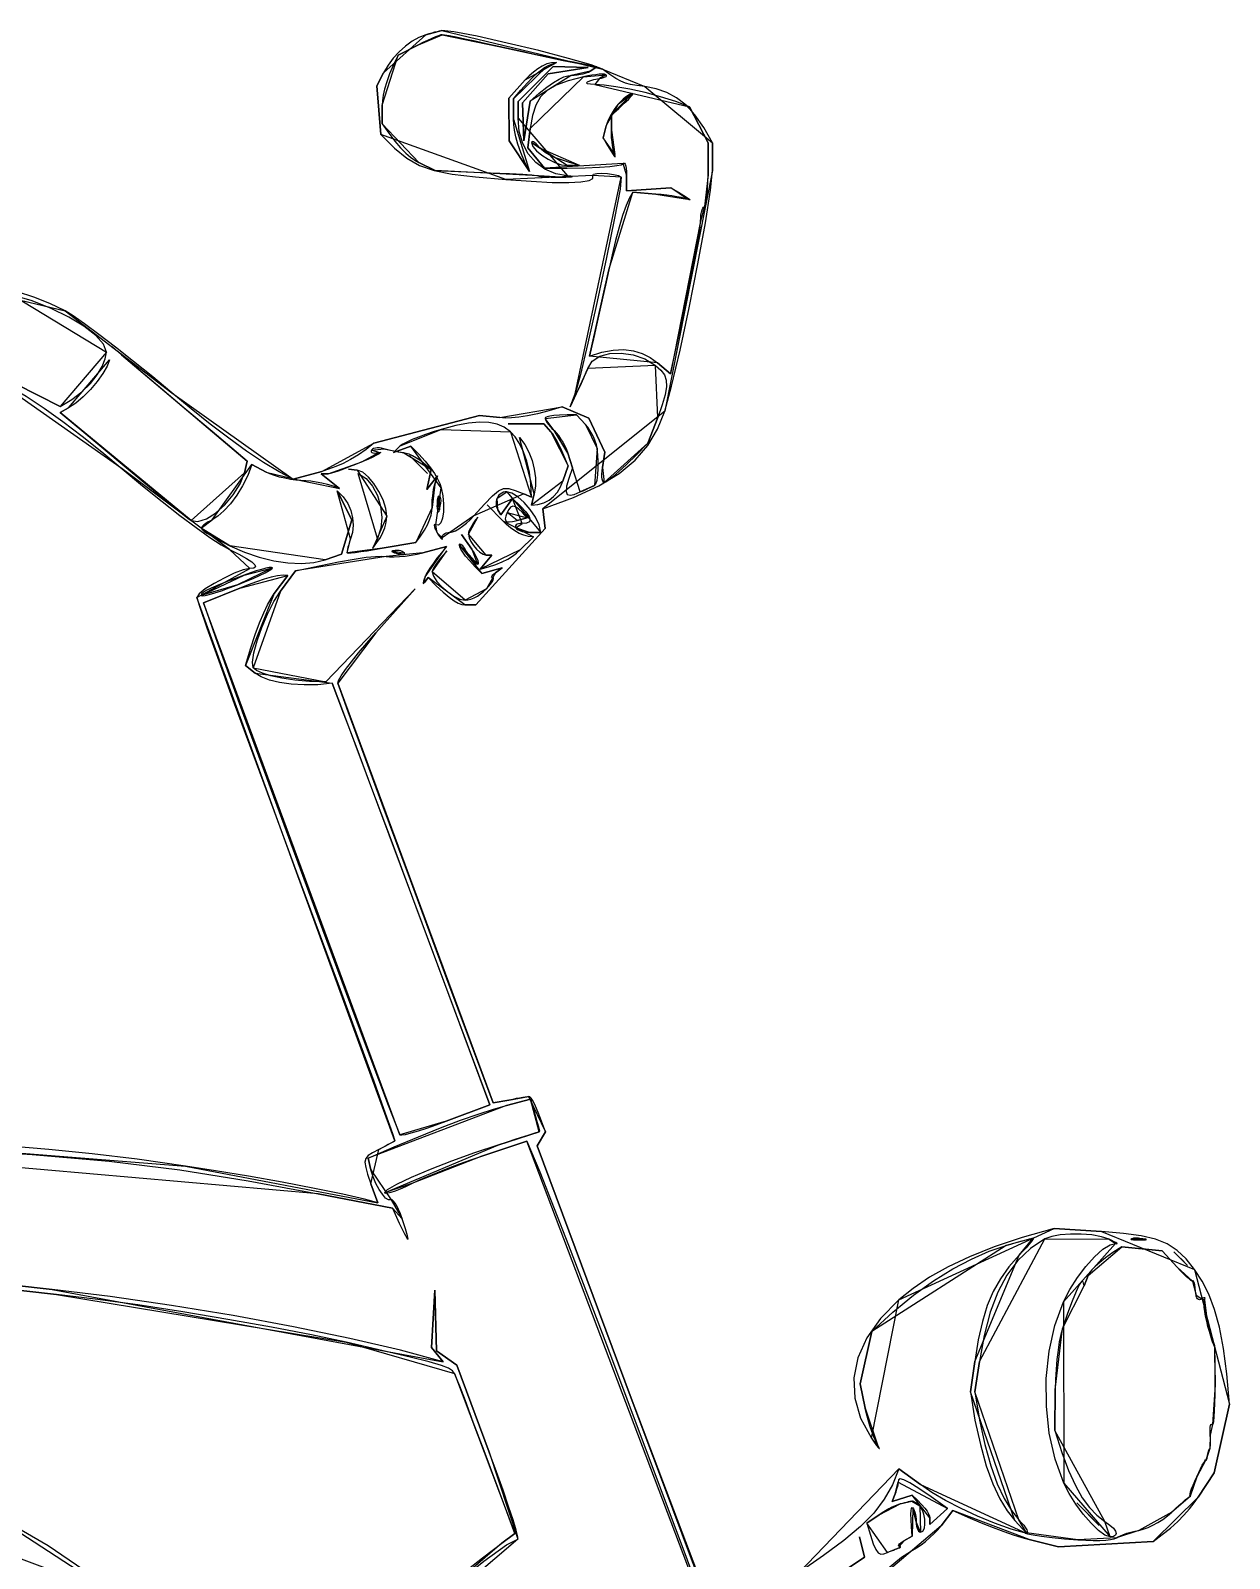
# Model space of a CAD drawing. Extents: x 0.3 to 49.4, y 16 to 54.1.
# Drawn here: x 28.77 to 39.15, y 40.92 to 54.15 of the extents above; entities that cross this region are included whole.
import ezdxf

# ---------------------------------------------------------------- set-up
doc = ezdxf.new("R2010")
doc.units = 0
doc.layers.get('0').update_dxf_attribs({"linetype": 'CONTINUOUS'})

msp = doc.modelspace()

# ---------------------------------------------------------------- linework, layer by layer
at = {"color": 178}
for points in [[(32.191, 54.112), (32.131, 54.089), (32.072, 54.056), (32.015, 54.014), (31.96, 53.965), (31.909, 53.909), (31.864, 53.848), (31.825, 53.784), (32.191, 54.112)], [(32.332, 54.113), (32.32, 54.111), (32.3, 54.104), (32.274, 54.094), (32.242, 54.08), (32.205, 54.064), (32.166, 54.045), (32.126, 54.025), (32.332, 54.113)], [(32.329, 54.149), (32.32, 54.147), (32.306, 54.144), (32.288, 54.139), (32.267, 54.134), (32.243, 54.127), (32.217, 54.12), (32.191, 54.112), (32.329, 54.149)], [(33.719, 53.814), (33.622, 53.851), (33.426, 53.908), (33.17, 53.975), (32.894, 54.041), (32.636, 54.099), (32.434, 54.138), (32.329, 54.149), (33.719, 53.814)], [(32.823, 54.011), (32.717, 54.034), (32.618, 54.056), (32.529, 54.075), (32.453, 54.091), (32.393, 54.103), (32.351, 54.11), (32.332, 54.113), (32.823, 54.011)], [(32.126, 54.025), (31.951, 53.937), (32.126, 54.025)], [(33.38, 53.891), (33.346, 53.898), (33.291, 53.909), (33.218, 53.924), (33.131, 53.943), (33.035, 53.964), (32.931, 53.987), (32.823, 54.011), (33.38, 53.891)], [(31.951, 53.937), (31.91, 53.851), (31.877, 53.773), (31.852, 53.704), (31.834, 53.643), (31.822, 53.59), (31.816, 53.543), (31.814, 53.502), (31.951, 53.937)], [(32.95, 53.559), (33.014, 53.634), (33.07, 53.696), (33.118, 53.745), (33.158, 53.782), (33.191, 53.81), (33.218, 53.829), (33.24, 53.84), (32.95, 53.559)], [(32.989, 53.535), (33.293, 53.839), (32.989, 53.535)], [(33.322, 53.873), (33.28, 53.87), (33.238, 53.86), (33.198, 53.842), (33.16, 53.819), (33.122, 53.79), (33.086, 53.757), (33.052, 53.721), (33.322, 53.873)], [(33.24, 53.84), (33.322, 53.873), (33.24, 53.84)], [(33.293, 53.839), (33.596, 53.829), (33.293, 53.839)], [(33.67, 53.834), (33.61, 53.846), (33.557, 53.857), (33.511, 53.866), (33.47, 53.874), (33.435, 53.881), (33.406, 53.886), (33.38, 53.891), (33.67, 53.834)], [(33.613, 53.798), (33.67, 53.834), (33.613, 53.798)], [(31.825, 53.784), (31.766, 53.669), (31.825, 53.784)], [(33.052, 53.721), (32.91, 53.565), (33.052, 53.721)], [(33.25, 53.773), (33.028, 53.524), (33.25, 53.773)], [(33.094, 53.538), (33.172, 53.606), (33.239, 53.659), (33.297, 53.699), (33.345, 53.729), (33.386, 53.748), (33.421, 53.758), (33.45, 53.761), (33.094, 53.538)], [(33.557, 53.749), (33.424, 53.715), (33.32, 53.677), (33.241, 53.631), (33.183, 53.574), (33.142, 53.503), (33.114, 53.413), (33.095, 53.3), (33.557, 53.749)], [(33.596, 53.829), (33.25, 53.773), (33.596, 53.829)], [(33.45, 53.761), (33.476, 53.762), (33.502, 53.765), (33.529, 53.77), (33.554, 53.775), (33.578, 53.782), (33.598, 53.789), (33.613, 53.798), (33.45, 53.761)], [(33.749, 53.766), (33.737, 53.77), (33.717, 53.771), (33.692, 53.77), (33.662, 53.767), (33.629, 53.763), (33.593, 53.757), (33.557, 53.749), (33.749, 53.766)], [(33.655, 53.682), (33.615, 53.684), (33.591, 53.689), (33.583, 53.696), (33.59, 53.705), (33.61, 53.715), (33.645, 53.725), (33.693, 53.734), (33.655, 53.682)], [(33.693, 53.734), (33.713, 53.738), (33.73, 53.742), (33.743, 53.747), (33.751, 53.752), (33.756, 53.757), (33.755, 53.762), (33.749, 53.766), (33.693, 53.734)], [(34.087, 53.664), (34.018, 53.673), (33.964, 53.682), (33.92, 53.694), (33.879, 53.711), (33.836, 53.735), (33.784, 53.768), (33.719, 53.814), (34.087, 53.664)], [(31.766, 53.669), (31.801, 53.249), (31.766, 53.669)], [(34.474, 53.489), (34.354, 53.535), (34.223, 53.576), (34.089, 53.612), (33.958, 53.641), (33.837, 53.663), (33.734, 53.677), (33.655, 53.682), (34.474, 53.489)], [(33.798, 53.42), (33.861, 53.475), (33.909, 53.519), (33.944, 53.552), (33.967, 53.577), (33.979, 53.592), (33.982, 53.601), (33.977, 53.604), (33.798, 53.42)], [(33.977, 53.604), (33.967, 53.602), (33.953, 53.595), (33.937, 53.585), (33.919, 53.571), (33.9, 53.555), (33.88, 53.536), (33.86, 53.516), (33.977, 53.604)], [(34.673, 53.176), (34.597, 53.31), (34.521, 53.419), (34.444, 53.503), (34.362, 53.568), (34.277, 53.614), (34.185, 53.645), (34.087, 53.664), (34.673, 53.176)], [(31.814, 53.502), (31.814, 53.341), (31.814, 53.502)], [(32.91, 53.565), (32.911, 53.193), (32.91, 53.565)], [(32.95, 53.381), (32.95, 53.559), (32.95, 53.381)], [(32.989, 53.391), (32.989, 53.535), (32.989, 53.391)], [(33.028, 53.524), (33.038, 53.193), (33.028, 53.524)], [(33.038, 53.193), (33.094, 53.538), (33.038, 53.193)], [(33.86, 53.516), (33.841, 53.493), (33.821, 53.467), (33.803, 53.438), (33.786, 53.408), (33.772, 53.378), (33.76, 53.35), (33.752, 53.324), (33.86, 53.516)], [(34.634, 53.176), (34.474, 53.489), (34.634, 53.176)], [(31.814, 53.341), (31.871, 53.26), (31.923, 53.191), (31.972, 53.135), (32.017, 53.089), (32.059, 53.053), (32.097, 53.026), (32.131, 53.006), (31.814, 53.341)], [(33.087, 52.928), (33.046, 53.015), (33.013, 53.094), (32.988, 53.166), (32.97, 53.229), (32.958, 53.286), (32.952, 53.337), (32.95, 53.381), (33.087, 52.928)], [(33.418, 52.89), (33.315, 52.908), (33.222, 52.948), (33.143, 53.006), (33.078, 53.082), (33.03, 53.172), (32.999, 53.276), (32.989, 53.391), (33.418, 52.89)], [(33.752, 53.324), (33.726, 53.22), (33.752, 53.324)], [(33.797, 53.287), (33.798, 53.42), (33.797, 53.287)], [(31.801, 53.249), (31.919, 53.132), (32.026, 53.045), (32.136, 52.982), (32.262, 52.938), (32.419, 52.906), (32.621, 52.882), (32.883, 52.859), (31.801, 53.249)], [(32.911, 53.193), (33.087, 52.928), (32.911, 53.193)], [(33.095, 53.3), (33.074, 53.134), (33.095, 53.3)], [(33.176, 53.135), (33.16, 53.154), (33.145, 53.169), (33.132, 53.18), (33.122, 53.187), (33.113, 53.189), (33.108, 53.187), (33.106, 53.18), (33.176, 53.135)], [(33.106, 53.18), (33.118, 53.146), (33.149, 53.109), (33.195, 53.07), (33.249, 53.035), (33.308, 53.006), (33.365, 52.987), (33.415, 52.981), (33.106, 53.18)], [(33.726, 53.22), (33.764, 53.155), (33.793, 53.108), (33.813, 53.077), (33.825, 53.06), (33.831, 53.055), (33.831, 53.061), (33.826, 53.075), (33.726, 53.22)], [(33.826, 53.075), (33.819, 53.097), (33.813, 53.123), (33.807, 53.154), (33.803, 53.186), (33.799, 53.22), (33.797, 53.254), (33.797, 53.287), (33.826, 53.075)], [(34.634, 52.901), (34.634, 53.176), (34.634, 52.901)], [(34.673, 52.938), (34.673, 53.176), (34.673, 52.938)], [(33.074, 53.134), (33.217, 52.958), (33.074, 53.134)], [(33.517, 52.985), (33.434, 53.007), (33.364, 53.029), (33.306, 53.05), (33.26, 53.072), (33.223, 53.094), (33.196, 53.115), (33.176, 53.135), (33.517, 52.985)], [(32.131, 53.006), (32.272, 52.937), (32.131, 53.006)], [(32.272, 52.937), (32.539, 52.927), (32.752, 52.918), (32.914, 52.911), (33.031, 52.905), (33.109, 52.899), (33.152, 52.895), (33.165, 52.892), (32.272, 52.937)], [(33.217, 52.958), (33.413, 52.959), (33.571, 52.962), (33.693, 52.966), (33.783, 52.972), (33.845, 52.98), (33.883, 52.988), (33.899, 52.997), (33.217, 52.958)], [(33.415, 52.981), (33.517, 52.985), (33.415, 52.981)], [(33.637, 52.895), (33.643, 52.907), (33.671, 52.913), (33.714, 52.914), (33.765, 52.911), (33.816, 52.904), (33.858, 52.893), (33.883, 52.879), (33.637, 52.895)], [(33.899, 52.997), (33.905, 53.002), (33.911, 53), (33.917, 52.991), (33.921, 52.976), (33.925, 52.955), (33.927, 52.929), (33.928, 52.899), (33.899, 52.997)], [(34.259, 50.855), (34.319, 51.071), (34.393, 51.383), (34.471, 51.75), (34.547, 52.131), (34.611, 52.484), (34.656, 52.767), (34.673, 52.938), (34.259, 50.855)], [(32.883, 52.859), (33.103, 52.844), (33.285, 52.835), (33.428, 52.833), (33.534, 52.838), (33.604, 52.85), (33.638, 52.869), (33.637, 52.895), (32.883, 52.859)], [(33.165, 52.892), (33.17, 52.889), (33.185, 52.886), (33.208, 52.884), (33.239, 52.882), (33.275, 52.881), (33.316, 52.88), (33.361, 52.88), (33.165, 52.892)], [(33.361, 52.88), (33.402, 52.881), (33.433, 52.882), (33.453, 52.883), (33.462, 52.885), (33.459, 52.886), (33.445, 52.888), (33.418, 52.89), (33.361, 52.88)], [(33.883, 52.879), (33.872, 52.777), (33.825, 52.526), (33.756, 52.183), (33.674, 51.804), (33.594, 51.444), (33.526, 51.159), (33.483, 51.004), (33.883, 52.879)], [(33.928, 52.899), (33.929, 52.762), (33.928, 52.899)], [(33.929, 52.762), (34.312, 52.788), (33.929, 52.762)], [(34.312, 52.788), (34.377, 52.751), (34.424, 52.722), (34.456, 52.702), (34.473, 52.689), (34.478, 52.684), (34.472, 52.684), (34.457, 52.688), (34.312, 52.788)], [(34.602, 52.625), (34.61, 52.632), (34.616, 52.653), (34.622, 52.686), (34.627, 52.728), (34.63, 52.78), (34.633, 52.838), (34.634, 52.901), (34.602, 52.625)], [(33.983, 52.749), (33.954, 52.702), (33.924, 52.635), (33.894, 52.549), (33.864, 52.447), (33.833, 52.332), (33.803, 52.208), (33.774, 52.077), (33.983, 52.749)], [(34.181, 52.733), (33.983, 52.749), (34.181, 52.733)], [(34.457, 52.688), (34.434, 52.695), (34.403, 52.703), (34.365, 52.71), (34.322, 52.717), (34.276, 52.723), (34.228, 52.729), (34.181, 52.733), (34.457, 52.688)], [(34.57, 52.498), (34.571, 52.527), (34.573, 52.553), (34.577, 52.577), (34.582, 52.597), (34.588, 52.612), (34.595, 52.621), (34.602, 52.625), (34.57, 52.498)], [(34.309, 51.178), (34.387, 51.538), (34.449, 51.831), (34.496, 52.063), (34.53, 52.24), (34.553, 52.367), (34.566, 52.451), (34.57, 52.498), (34.309, 51.178)], [(33.774, 52.077), (33.745, 51.944), (33.717, 51.818), (33.692, 51.702), (33.669, 51.6), (33.65, 51.517), (33.637, 51.455), (33.628, 51.42), (33.774, 52.077)], [(29.068, 51.723), (28.936, 51.787), (28.798, 51.842), (28.655, 51.886), (28.506, 51.922), (28.353, 51.947), (28.197, 51.962), (28.037, 51.968), (29.068, 51.723)], [(29.425, 51.364), (29.401, 51.433), (29.333, 51.509), (29.231, 51.59), (29.1, 51.669), (28.948, 51.744), (28.783, 51.808), (28.612, 51.858), (29.425, 51.364)], [(29.993, 51.013), (29.826, 51.151), (29.661, 51.285), (29.504, 51.409), (29.36, 51.519), (29.236, 51.611), (29.137, 51.68), (29.068, 51.723), (29.993, 51.013)], [(29.025, 50.895), (29.126, 50.955), (29.213, 51.023), (29.287, 51.095), (29.346, 51.169), (29.389, 51.24), (29.416, 51.306), (29.425, 51.364), (29.025, 50.895)], [(29.557, 51.341), (29.474, 51.414), (29.557, 51.341)], [(30.645, 50.422), (30.342, 50.677), (30.097, 50.884), (29.904, 51.046), (29.759, 51.169), (29.657, 51.256), (29.591, 51.312), (29.557, 51.341), (30.645, 50.422)], [(33.592, 51.225), (33.63, 51.286), (33.696, 51.329), (33.783, 51.352), (33.882, 51.356), (33.986, 51.341), (34.088, 51.306), (34.179, 51.25), (33.592, 51.225)], [(33.628, 51.42), (33.607, 51.331), (33.628, 51.42)], [(33.607, 51.331), (33.714, 51.365), (33.813, 51.383), (33.904, 51.387), (33.988, 51.376), (34.064, 51.353), (34.134, 51.318), (34.196, 51.273), (33.607, 51.331)], [(28.449, 51.187), (29.025, 50.895), (28.449, 51.187)], [(29.451, 51.3), (29.432, 51.245), (29.395, 51.181), (29.346, 51.111), (29.288, 51.042), (29.224, 50.978), (29.16, 50.923), (29.098, 50.882), (29.451, 51.3)], [(33.439, 50.891), (33.479, 50.972), (33.512, 51.041), (33.538, 51.097), (33.559, 51.142), (33.574, 51.178), (33.585, 51.206), (33.592, 51.225), (33.439, 50.891)], [(34.179, 51.25), (34.225, 51.21), (34.256, 51.169), (34.272, 51.123), (34.275, 51.067), (34.263, 50.997), (34.237, 50.91), (34.198, 50.799), (34.179, 51.25)], [(34.196, 51.273), (34.309, 51.178), (34.196, 51.273)], [(28.43, 51.149), (28.578, 51.074), (28.73, 50.984), (28.887, 50.881), (29.049, 50.766), (29.215, 50.639), (29.386, 50.502), (29.562, 50.356), (28.43, 51.149)], [(31.042, 50.266), (30.92, 50.328), (30.785, 50.409), (30.639, 50.507), (30.484, 50.62), (30.323, 50.743), (30.159, 50.875), (29.993, 51.013), (31.042, 50.266)], [(33.483, 51.004), (33.439, 50.891), (33.483, 51.004)], [(29.098, 50.882), (29.026, 50.843), (29.098, 50.882)], [(29.026, 50.843), (29.352, 50.571), (29.613, 50.353), (29.816, 50.185), (29.966, 50.061), (30.069, 49.978), (30.131, 49.928), (30.158, 49.908), (29.026, 50.843)], [(32.656, 50.817), (31.742, 50.577), (32.656, 50.817)], [(32.832, 50.798), (32.656, 50.817), (32.832, 50.798)], [(33.37, 50.891), (33.257, 50.858), (33.157, 50.832), (33.071, 50.814), (32.996, 50.803), (32.933, 50.796), (32.878, 50.795), (32.832, 50.798), (33.37, 50.891)], [(33.204, 50.009), (33.47, 50.106), (33.688, 50.207), (33.864, 50.315), (34.004, 50.431), (34.113, 50.558), (34.196, 50.699), (34.259, 50.855), (33.204, 50.009)], [(33.495, 50.823), (33.414, 50.822), (33.349, 50.82), (33.3, 50.816), (33.264, 50.811), (33.241, 50.805), (33.228, 50.798), (33.224, 50.79), (33.495, 50.823)], [(33.224, 50.79), (33.226, 50.781), (33.232, 50.769), (33.241, 50.754), (33.253, 50.738), (33.267, 50.721), (33.283, 50.704), (33.301, 50.687), (33.224, 50.79)], [(33.602, 50.793), (33.37, 50.891), (33.602, 50.793)], [(33.574, 50.738), (33.495, 50.823), (33.574, 50.738)], [(33.741, 50.5), (33.602, 50.793), (33.741, 50.5)], [(34.198, 50.799), (34.114, 50.576), (34.198, 50.799)], [(32.323, 50.696), (32.254, 50.675), (32.188, 50.653), (32.127, 50.63), (32.072, 50.608), (32.026, 50.587), (31.992, 50.569), (31.97, 50.553), (32.323, 50.696)], [(32.923, 50.676), (32.869, 50.715), (32.808, 50.742), (32.737, 50.757), (32.655, 50.76), (32.56, 50.75), (32.45, 50.729), (32.323, 50.696), (32.923, 50.676)], [(33.212, 50.745), (32.903, 50.745), (33.212, 50.745)], [(33.106, 50.11), (33.101, 50.224), (33.087, 50.327), (33.066, 50.421), (33.037, 50.503), (33.003, 50.573), (32.965, 50.631), (32.923, 50.676), (33.106, 50.11)], [(33.274, 50.676), (33.212, 50.745), (33.274, 50.676)], [(33.422, 50.381), (33.394, 50.451), (33.369, 50.51), (33.346, 50.559), (33.325, 50.6), (33.306, 50.632), (33.289, 50.657), (33.274, 50.676), (33.422, 50.381)], [(33.301, 50.687), (33.319, 50.668), (33.339, 50.644), (33.358, 50.616), (33.376, 50.586), (33.393, 50.554), (33.408, 50.522), (33.419, 50.491), (33.301, 50.687)], [(33.674, 50.532), (33.667, 50.562), (33.657, 50.594), (33.644, 50.626), (33.628, 50.658), (33.611, 50.688), (33.593, 50.715), (33.574, 50.738), (33.674, 50.532)], [(31.742, 50.577), (31.674, 50.522), (31.607, 50.475), (31.54, 50.435), (31.474, 50.402), (31.411, 50.374), (31.349, 50.351), (31.289, 50.333), (31.742, 50.577)], [(31.828, 50.529), (31.808, 50.534), (31.789, 50.537), (31.77, 50.537), (31.754, 50.535), (31.739, 50.531), (31.728, 50.525), (31.72, 50.517), (31.828, 50.529)], [(31.999, 50.493), (31.977, 50.496), (31.952, 50.5), (31.926, 50.504), (31.899, 50.51), (31.874, 50.516), (31.849, 50.522), (31.828, 50.529), (31.999, 50.493)], [(31.97, 50.553), (31.912, 50.495), (31.97, 50.553)], [(31.912, 50.495), (32.062, 50.552), (31.912, 50.495)], [(32.062, 50.552), (32.129, 50.483), (32.186, 50.421), (32.231, 50.365), (32.266, 50.314), (32.293, 50.268), (32.312, 50.227), (32.325, 50.19), (32.062, 50.552)], [(33.003, 50.626), (33.047, 50.566), (33.083, 50.498), (33.111, 50.426), (33.13, 50.352), (33.14, 50.278), (33.14, 50.206), (33.129, 50.138), (33.003, 50.626)], [(33.652, 50.21), (33.664, 50.225), (33.674, 50.257), (33.68, 50.302), (33.684, 50.357), (33.684, 50.416), (33.681, 50.476), (33.674, 50.532), (33.652, 50.21)], [(34.114, 50.576), (34.011, 50.474), (33.928, 50.393), (33.861, 50.331), (33.811, 50.287), (33.774, 50.257), (33.75, 50.241), (33.736, 50.236), (34.114, 50.576)], [(30.683, 50.392), (30.649, 50.298), (30.604, 50.209), (30.554, 50.126), (30.499, 50.053), (30.443, 49.991), (30.39, 49.944), (30.341, 49.913), (30.683, 50.392)], [(30.62, 50.321), (30.645, 50.422), (30.62, 50.321)], [(30.808, 50.326), (30.683, 50.392), (30.808, 50.326)], [(31.638, 50.415), (31.582, 50.392), (31.528, 50.371), (31.478, 50.352), (31.432, 50.336), (31.394, 50.324), (31.363, 50.316), (31.344, 50.313), (31.638, 50.415)], [(31.784, 50.497), (31.798, 50.498), (31.799, 50.495), (31.788, 50.486), (31.765, 50.474), (31.732, 50.457), (31.689, 50.437), (31.638, 50.415), (31.784, 50.497)], [(31.72, 50.517), (31.717, 50.508), (31.717, 50.501), (31.723, 50.496), (31.733, 50.493), (31.746, 50.492), (31.764, 50.493), (31.784, 50.497), (31.72, 50.517)], [(32.236, 50.349), (32.189, 50.39), (32.147, 50.423), (32.109, 50.448), (32.076, 50.467), (32.047, 50.481), (32.021, 50.489), (31.999, 50.493), (32.236, 50.349)], [(32.205, 50.314), (32.049, 50.471), (32.205, 50.314)], [(32.127, 50.392), (32.205, 50.314), (32.127, 50.392)], [(33.419, 50.491), (33.461, 50.365), (33.419, 50.491)], [(33.72, 50.368), (33.741, 50.5), (33.72, 50.368)], [(29.562, 50.356), (29.739, 50.209), (29.907, 50.073), (30.062, 49.951), (30.202, 49.846), (30.321, 49.761), (30.419, 49.696), (30.49, 49.656), (29.562, 50.356)], [(30.158, 49.908), (30.217, 49.898), (30.291, 49.921), (30.371, 49.971), (30.451, 50.043), (30.524, 50.129), (30.583, 50.224), (30.62, 50.321), (30.158, 49.908)], [(31.109, 50.254), (31.065, 50.257), (31.019, 50.264), (30.971, 50.273), (30.925, 50.284), (30.881, 50.297), (30.841, 50.311), (30.808, 50.326), (31.109, 50.254)], [(31.289, 50.333), (31.042, 50.266), (31.289, 50.333)], [(31.344, 50.313), (31.285, 50.312), (31.344, 50.313)], [(31.285, 50.312), (31.442, 50.186), (31.285, 50.312)], [(31.597, 50.343), (31.52, 50.353), (31.597, 50.343)], [(31.853, 49.944), (31.844, 50.013), (31.821, 50.086), (31.785, 50.16), (31.742, 50.228), (31.694, 50.284), (31.644, 50.325), (31.597, 50.343), (31.853, 49.944)], [(31.606, 50.316), (31.673, 50.272), (31.729, 50.206), (31.771, 50.124), (31.798, 50.031), (31.809, 49.935), (31.801, 49.84), (31.772, 49.753), (31.606, 50.316)], [(32.199, 50.177), (32.236, 50.349), (32.199, 50.177)], [(32.291, 50.295), (32.199, 50.177), (32.291, 50.295)], [(32.268, 50.223), (32.291, 50.295), (32.268, 50.223)], [(33.378, 50.249), (33.422, 50.381), (33.378, 50.249)], [(33.461, 50.365), (33.428, 50.272), (33.409, 50.204), (33.405, 50.159), (33.415, 50.134), (33.439, 50.126), (33.476, 50.134), (33.527, 50.155), (33.461, 50.365)], [(33.736, 50.236), (33.728, 50.239), (33.722, 50.249), (33.717, 50.265), (33.715, 50.285), (33.714, 50.309), (33.716, 50.337), (33.72, 50.368), (33.736, 50.236)], [(31.442, 50.186), (31.39, 50.204), (31.34, 50.219), (31.29, 50.231), (31.242, 50.24), (31.196, 50.247), (31.151, 50.251), (31.109, 50.254), (31.442, 50.186)], [(31.55, 49.914), (31.424, 50.165), (31.55, 49.914)], [(31.424, 50.165), (31.476, 50.114), (31.515, 50.056), (31.542, 49.994), (31.557, 49.93), (31.562, 49.866), (31.556, 49.805), (31.54, 49.748), (31.424, 50.165)], [(32.245, 50.021), (32.245, 50.053), (32.247, 50.086), (32.25, 50.118), (32.253, 50.149), (32.258, 50.178), (32.263, 50.203), (32.268, 50.223), (32.245, 50.021)], [(32.325, 50.19), (32.339, 50.12), (32.345, 50.049), (32.343, 49.984), (32.335, 49.928), (32.32, 49.888), (32.3, 49.866), (32.276, 49.869), (32.325, 50.19)], [(32.606, 49.948), (32.699, 50.05), (32.767, 50.122), (32.819, 50.166), (32.864, 50.185), (32.91, 50.185), (32.965, 50.168), (33.038, 50.138), (32.606, 49.948)], [(32.893, 50.157), (32.878, 50.156), (32.863, 50.152), (32.848, 50.145), (32.835, 50.136), (32.824, 50.126), (32.814, 50.114), (32.808, 50.101), (32.893, 50.157)], [(33.185, 49.805), (33.173, 49.869), (33.141, 49.937), (33.095, 50.003), (33.042, 50.064), (32.986, 50.112), (32.934, 50.145), (32.893, 50.157), (33.185, 49.805)], [(33.038, 50.138), (33.106, 50.11), (33.038, 50.138)], [(33.105, 50.04), (33.161, 50.045), (33.212, 50.06), (33.258, 50.083), (33.297, 50.115), (33.33, 50.154), (33.358, 50.199), (33.378, 50.249), (33.105, 50.04)], [(33.129, 50.138), (33.105, 50.04), (33.129, 50.138)], [(33.527, 50.155), (33.552, 50.166), (33.576, 50.177), (33.598, 50.187), (33.618, 50.195), (33.634, 50.202), (33.645, 50.207), (33.652, 50.21), (33.527, 50.155)], [(32.103, 49.718), (32.146, 49.773), (32.179, 49.824), (32.205, 49.871), (32.223, 49.915), (32.236, 49.954), (32.243, 49.989), (32.245, 50.021), (32.103, 49.718)], [(32.303, 50.118), (32.299, 50.116), (32.295, 50.109), (32.292, 50.099), (32.29, 50.085), (32.288, 50.069), (32.288, 50.05), (32.288, 50.03), (32.303, 50.118)], [(32.288, 50.03), (32.29, 50.012), (32.292, 49.997), (32.295, 49.988), (32.298, 49.984), (32.301, 49.984), (32.305, 49.99), (32.308, 50.001), (32.288, 50.03)], [(32.308, 50.001), (32.316, 50.032), (32.321, 50.058), (32.323, 50.08), (32.322, 50.097), (32.318, 50.109), (32.312, 50.116), (32.303, 50.118), (32.308, 50.001)], [(32.858, 49.905), (32.723, 50.043), (32.858, 49.905)], [(32.808, 50.101), (32.804, 50.086), (32.801, 50.071), (32.8, 50.055), (32.801, 50.04), (32.803, 50.025), (32.807, 50.012), (32.813, 50), (32.808, 50.101)], [(32.813, 50), (32.84, 49.957), (32.813, 50)], [(32.84, 49.957), (32.942, 50.098), (32.84, 49.957)], [(33.069, 49.932), (33.028, 49.978), (32.994, 50.009), (32.966, 50.026), (32.943, 50.031), (32.924, 50.023), (32.908, 50.004), (32.894, 49.976), (33.069, 49.932)], [(32.942, 50.098), (33.011, 50.033), (33.058, 49.982), (33.085, 49.943), (33.094, 49.915), (33.087, 49.896), (33.063, 49.886), (33.026, 49.883), (32.942, 50.098)], [(33.224, 49.838), (33.204, 50.009), (33.224, 49.838)], [(30.341, 49.913), (30.32, 49.903), (30.3, 49.892), (30.282, 49.88), (30.268, 49.869), (30.257, 49.858), (30.25, 49.848), (30.247, 49.84), (30.341, 49.913)], [(31.46, 49.615), (31.55, 49.914), (31.46, 49.615)], [(31.731, 49.668), (31.768, 49.717), (31.797, 49.762), (31.819, 49.804), (31.835, 49.844), (31.845, 49.88), (31.851, 49.913), (31.853, 49.944), (31.731, 49.668)], [(32.276, 49.869), (32.268, 49.872), (32.264, 49.87), (32.263, 49.864), (32.265, 49.853), (32.27, 49.839), (32.279, 49.822), (32.29, 49.802), (32.276, 49.869)], [(32.4, 49.805), (32.421, 49.809), (32.447, 49.819), (32.477, 49.836), (32.509, 49.858), (32.542, 49.885), (32.575, 49.915), (32.606, 49.948), (32.4, 49.805)], [(32.64, 49.938), (32.622, 49.913), (32.604, 49.888), (32.589, 49.863), (32.577, 49.84), (32.567, 49.82), (32.561, 49.803), (32.559, 49.79), (32.64, 49.938)], [(33.124, 49.766), (33.081, 49.769), (33.04, 49.78), (33, 49.796), (32.962, 49.818), (32.925, 49.844), (32.89, 49.873), (32.858, 49.905), (33.124, 49.766)], [(32.894, 49.976), (32.883, 49.944), (32.879, 49.921), (32.882, 49.906), (32.893, 49.897), (32.912, 49.896), (32.942, 49.9), (32.981, 49.909), (32.894, 49.976)], [(33.026, 49.883), (33.008, 49.882), (32.993, 49.879), (32.981, 49.875), (32.972, 49.869), (32.967, 49.861), (32.966, 49.853), (32.969, 49.844), (33.026, 49.883)], [(32.981, 49.909), (33.069, 49.932), (32.981, 49.909)], [(30.247, 49.84), (30.254, 49.83), (30.272, 49.814), (30.302, 49.794), (30.34, 49.771), (30.386, 49.744), (30.438, 49.716), (30.495, 49.688), (30.247, 49.84)], [(31.54, 49.748), (31.531, 49.722), (31.523, 49.698), (31.516, 49.677), (31.512, 49.658), (31.509, 49.643), (31.508, 49.632), (31.509, 49.627), (31.54, 49.748)], [(31.772, 49.753), (31.731, 49.668), (31.772, 49.753)], [(32.29, 49.802), (32.301, 49.782), (32.312, 49.767), (32.32, 49.755), (32.327, 49.749), (32.332, 49.747), (32.334, 49.75), (32.333, 49.758), (32.29, 49.802)], [(32.333, 49.758), (32.333, 49.769), (32.336, 49.779), (32.344, 49.787), (32.354, 49.795), (32.367, 49.8), (32.383, 49.804), (32.4, 49.805), (32.333, 49.758)], [(32.589, 49.659), (32.499, 49.788), (32.589, 49.659)], [(32.559, 49.79), (32.565, 49.759), (32.581, 49.725), (32.603, 49.691), (32.63, 49.659), (32.659, 49.633), (32.688, 49.616), (32.714, 49.609), (32.559, 49.79)], [(32.624, 49.178), (33.224, 49.838), (32.624, 49.178)], [(32.969, 49.844), (32.977, 49.835), (32.99, 49.827), (33.005, 49.82), (33.024, 49.814), (33.045, 49.809), (33.066, 49.806), (33.089, 49.805), (32.969, 49.844)], [(33.008, 49.653), (33.124, 49.766), (33.008, 49.653)], [(33.089, 49.805), (33.185, 49.805), (33.089, 49.805)], [(30.49, 49.656), (30.573, 49.615), (30.637, 49.579), (30.683, 49.549), (30.709, 49.525), (30.716, 49.507), (30.702, 49.495), (30.668, 49.491), (30.49, 49.656)], [(30.495, 49.688), (30.62, 49.633), (30.747, 49.59), (30.874, 49.56), (30.997, 49.542), (31.114, 49.537), (31.222, 49.545), (31.318, 49.568), (30.495, 49.688)], [(31.062, 49.472), (31.266, 49.516), (31.434, 49.549), (31.569, 49.573), (31.675, 49.589), (31.754, 49.597), (31.81, 49.6), (31.846, 49.597), (31.062, 49.472)], [(31.318, 49.568), (31.46, 49.615), (31.318, 49.568)], [(31.509, 49.627), (31.519, 49.626), (31.544, 49.628), (31.58, 49.632), (31.627, 49.638), (31.683, 49.646), (31.745, 49.656), (31.812, 49.667), (31.509, 49.627)], [(31.812, 49.667), (32.103, 49.718), (31.812, 49.667)], [(31.846, 49.597), (31.877, 49.593), (31.917, 49.592), (31.962, 49.595), (32.012, 49.6), (32.063, 49.607), (32.115, 49.617), (32.165, 49.628), (31.846, 49.597)], [(31.902, 49.644), (31.897, 49.642), (31.897, 49.64), (31.901, 49.637), (31.908, 49.633), (31.919, 49.629), (31.934, 49.624), (31.951, 49.62), (31.902, 49.644)], [(32.006, 49.624), (31.996, 49.633), (31.986, 49.64), (31.974, 49.645), (31.96, 49.647), (31.944, 49.648), (31.924, 49.647), (31.902, 49.644), (32.006, 49.624)], [(31.951, 49.62), (31.968, 49.616), (31.983, 49.614), (31.995, 49.613), (32.003, 49.614), (32.008, 49.616), (32.009, 49.62), (32.006, 49.624), (31.951, 49.62)], [(32.165, 49.628), (32.371, 49.683), (32.165, 49.628)], [(32.371, 49.683), (32.326, 49.629), (32.287, 49.581), (32.256, 49.539), (32.23, 49.503), (32.21, 49.471), (32.195, 49.443), (32.184, 49.42), (32.371, 49.683)], [(32.372, 49.645), (32.343, 49.611), (32.316, 49.578), (32.292, 49.547), (32.273, 49.519), (32.258, 49.495), (32.248, 49.476), (32.245, 49.463), (32.372, 49.645)], [(32.481, 49.695), (32.483, 49.704), (32.488, 49.707), (32.495, 49.703), (32.504, 49.695), (32.515, 49.681), (32.528, 49.662), (32.541, 49.638), (32.481, 49.695)], [(32.677, 49.448), (32.618, 49.508), (32.571, 49.559), (32.535, 49.6), (32.51, 49.634), (32.493, 49.661), (32.484, 49.681), (32.481, 49.695), (32.677, 49.448)], [(32.541, 49.638), (32.556, 49.614), (32.571, 49.591), (32.586, 49.571), (32.601, 49.555), (32.616, 49.542), (32.628, 49.534), (32.639, 49.531), (32.541, 49.638)], [(32.639, 49.531), (32.646, 49.534), (32.647, 49.544), (32.644, 49.559), (32.636, 49.579), (32.624, 49.603), (32.608, 49.63), (32.589, 49.659), (32.639, 49.531)], [(32.662, 49.487), (32.733, 49.506), (32.797, 49.527), (32.852, 49.55), (32.9, 49.574), (32.942, 49.6), (32.977, 49.626), (33.008, 49.653), (32.662, 49.487)], [(32.763, 49.609), (32.662, 49.487), (32.763, 49.609)], [(32.714, 49.609), (32.763, 49.609), (32.714, 49.609)], [(30.668, 49.491), (30.61, 49.48), (30.532, 49.451), (30.444, 49.41), (30.357, 49.363), (30.281, 49.315), (30.228, 49.272), (30.208, 49.241), (30.668, 49.491)], [(30.559, 49.351), (30.63, 49.379), (30.695, 49.406), (30.752, 49.432), (30.799, 49.455), (30.835, 49.474), (30.857, 49.488), (30.863, 49.498), (30.559, 49.351)], [(30.863, 49.498), (30.855, 49.501), (30.835, 49.5), (30.806, 49.494), (30.768, 49.484), (30.723, 49.471), (30.673, 49.454), (30.619, 49.434), (30.863, 49.498)], [(30.933, 49.296), (31.062, 49.472), (30.933, 49.296)], [(32.852, 49.497), (32.677, 49.448), (32.852, 49.497)], [(32.793, 49.456), (32.852, 49.497), (32.793, 49.456)], [(30.619, 49.434), (30.493, 49.387), (30.399, 49.35), (30.332, 49.322), (30.288, 49.301), (30.262, 49.285), (30.25, 49.272), (30.247, 49.258), (30.619, 49.434)], [(30.247, 49.258), (30.255, 49.255), (30.279, 49.258), (30.316, 49.267), (30.364, 49.281), (30.422, 49.3), (30.488, 49.324), (30.559, 49.351), (30.247, 49.258)], [(30.995, 49.433), (30.956, 49.435), (30.908, 49.43), (30.853, 49.418), (30.791, 49.401), (30.724, 49.378), (30.653, 49.352), (30.58, 49.323), (30.995, 49.433)], [(30.879, 49.276), (30.995, 49.433), (30.879, 49.276)], [(32.184, 49.42), (32.176, 49.4), (32.171, 49.384), (32.168, 49.372), (32.167, 49.365), (32.169, 49.362), (32.173, 49.364), (32.179, 49.372), (32.184, 49.42)], [(32.179, 49.372), (32.211, 49.415), (32.179, 49.372)], [(32.211, 49.415), (32.281, 49.343), (32.341, 49.286), (32.392, 49.243), (32.435, 49.212), (32.472, 49.192), (32.502, 49.182), (32.528, 49.178), (32.211, 49.415)], [(32.245, 49.463), (32.256, 49.425), (32.285, 49.38), (32.328, 49.334), (32.38, 49.29), (32.434, 49.253), (32.485, 49.227), (32.53, 49.217), (32.245, 49.463)], [(32.715, 49.315), (32.735, 49.338), (32.751, 49.358), (32.764, 49.377), (32.773, 49.392), (32.777, 49.404), (32.776, 49.411), (32.77, 49.414), (32.715, 49.315)], [(32.77, 49.414), (32.764, 49.415), (32.76, 49.418), (32.761, 49.423), (32.764, 49.43), (32.771, 49.438), (32.78, 49.446), (32.793, 49.456), (32.77, 49.414)], [(30.208, 49.241), (30.231, 49.166), (30.296, 48.979), (30.398, 48.694), (30.532, 48.325), (30.692, 47.888), (30.874, 47.396), (31.071, 46.865), (30.208, 49.241)], [(30.58, 49.323), (30.267, 49.195), (30.58, 49.323)], [(30.629, 48.654), (30.672, 48.798), (30.713, 48.92), (30.752, 49.023), (30.787, 49.109), (30.82, 49.178), (30.851, 49.234), (30.879, 49.276), (30.629, 48.654)], [(30.696, 48.632), (30.689, 48.681), (30.701, 48.763), (30.73, 48.866), (30.771, 48.981), (30.821, 49.098), (30.876, 49.206), (30.933, 49.296), (30.696, 48.632)], [(32.099, 49.315), (31.324, 48.51), (32.099, 49.315)], [(31.757, 48.934), (32.099, 49.315), (31.757, 48.934)], [(32.53, 49.217), (32.553, 49.22), (32.58, 49.227), (32.608, 49.239), (32.637, 49.254), (32.665, 49.272), (32.691, 49.293), (32.715, 49.315), (32.53, 49.217)], [(30.267, 49.195), (30.369, 48.895), (30.612, 48.223), (30.94, 47.33), (31.296, 46.368), (31.623, 45.49), (31.866, 44.847), (31.967, 44.591), (30.267, 49.195)], [(32.528, 49.178), (32.624, 49.178), (32.528, 49.178)], [(31.429, 48.5), (31.435, 48.522), (31.458, 48.562), (31.496, 48.617), (31.547, 48.685), (31.609, 48.762), (31.68, 48.846), (31.757, 48.934), (31.429, 48.5)], [(30.714, 48.586), (30.629, 48.654), (30.714, 48.586)], [(31.324, 48.51), (31.184, 48.515), (31.056, 48.526), (30.944, 48.542), (30.85, 48.562), (30.776, 48.585), (30.724, 48.608), (30.696, 48.632), (31.324, 48.51)], [(31.381, 48.499), (31.257, 48.486), (31.137, 48.484), (31.026, 48.49), (30.924, 48.505), (30.837, 48.527), (30.766, 48.554), (30.714, 48.586), (31.381, 48.499)], [(31.479, 48.241), (31.381, 48.499), (31.479, 48.241)], [(32.773, 44.866), (32.374, 45.94), (32.057, 46.795), (31.813, 47.452), (31.636, 47.931), (31.518, 48.252), (31.451, 48.435), (31.429, 48.5), (32.773, 44.866)], [(32.745, 44.851), (32.393, 45.796), (32.108, 46.56), (31.884, 47.16), (31.715, 47.612), (31.596, 47.932), (31.519, 48.136), (31.479, 48.241), (32.745, 44.851)], [(31.071, 46.865), (31.268, 46.335), (31.449, 45.847), (31.608, 45.415), (31.74, 45.054), (31.84, 44.778), (31.903, 44.601), (31.923, 44.537), (31.071, 46.865)], [(31.691, 44.387), (31.918, 44.487), (32.128, 44.574), (32.319, 44.651), (32.491, 44.716), (32.644, 44.77), (32.777, 44.813), (32.89, 44.845), (31.691, 44.387)], [(32.367, 44.709), (32.745, 44.851), (32.367, 44.709)], [(32.91, 44.891), (32.773, 44.866), (32.91, 44.891)], [(32.89, 44.845), (33.096, 44.899), (32.89, 44.845)], [(33.081, 44.923), (33.07, 44.92), (33.052, 44.917), (33.03, 44.913), (33.003, 44.908), (32.974, 44.903), (32.943, 44.897), (32.91, 44.891), (33.081, 44.923)], [(33.228, 44.616), (33.193, 44.709), (33.164, 44.783), (33.139, 44.839), (33.119, 44.88), (33.103, 44.906), (33.09, 44.919), (33.081, 44.923), (33.228, 44.616)], [(33.096, 44.899), (33.122, 44.815), (33.141, 44.749), (33.156, 44.697), (33.166, 44.66), (33.172, 44.635), (33.174, 44.621), (33.173, 44.616), (33.096, 44.899)], [(31.967, 44.591), (31.982, 44.589), (32.015, 44.594), (32.064, 44.607), (32.127, 44.625), (32.199, 44.648), (32.28, 44.677), (32.367, 44.709), (31.967, 44.591)], [(33.173, 44.616), (33.162, 44.612), (33.134, 44.603), (33.091, 44.589), (33.035, 44.572), (32.969, 44.551), (32.894, 44.527), (32.814, 44.501), (33.173, 44.616)], [(33.156, 44.496), (33.228, 44.616), (33.156, 44.496)], [(26.115, 44.528), (27.151, 44.503), (28.028, 44.468), (28.783, 44.421), (29.448, 44.361), (30.06, 44.286), (30.653, 44.193), (31.26, 44.08), (26.115, 44.528)], [(30.11, 44.319), (29.691, 44.378), (29.302, 44.426), (28.927, 44.464), (28.552, 44.494), (28.161, 44.517), (27.739, 44.533), (27.271, 44.545), (30.11, 44.319)], [(31.784, 44.463), (31.73, 44.435), (31.693, 44.41), (31.671, 44.384), (31.664, 44.352), (31.67, 44.308), (31.687, 44.248), (31.716, 44.166), (31.784, 44.463)], [(31.923, 44.537), (31.917, 44.533), (31.905, 44.526), (31.888, 44.517), (31.866, 44.505), (31.841, 44.492), (31.814, 44.478), (31.784, 44.463), (31.923, 44.537)], [(32.814, 44.501), (32.613, 44.434), (32.414, 44.362), (32.227, 44.289), (32.064, 44.221), (31.936, 44.161), (31.855, 44.115), (31.832, 44.088), (32.814, 44.501)], [(32.676, 44.406), (33.066, 44.534), (32.676, 44.406)], [(33.066, 44.534), (33.179, 44.27), (33.427, 43.634), (33.754, 42.774), (34.108, 41.835), (34.433, 40.965), (34.675, 40.308), (34.779, 40.012), (33.066, 44.534)], [(33.969, 42.311), (33.156, 44.496), (33.969, 42.311)], [(31.774, 44), (31.66, 44.033), (31.471, 44.076), (31.226, 44.126), (30.948, 44.179), (30.655, 44.231), (30.369, 44.279), (30.11, 44.319), (31.774, 44)], [(31.716, 44.286), (31.691, 44.387), (31.716, 44.286)], [(32.069, 44.169), (32.129, 44.197), (32.204, 44.23), (32.291, 44.265), (32.385, 44.302), (32.483, 44.339), (32.581, 44.374), (32.676, 44.406), (32.069, 44.169)], [(31.89, 44.027), (31.869, 44.026), (31.843, 44.043), (31.815, 44.075), (31.786, 44.118), (31.758, 44.17), (31.734, 44.227), (31.716, 44.286), (31.89, 44.027)], [(31.26, 44.08), (31.902, 43.955), (31.26, 44.08)], [(31.716, 44.166), (31.774, 44), (31.716, 44.166)], [(31.832, 44.088), (31.842, 44.085), (31.863, 44.087), (31.892, 44.094), (31.928, 44.106), (31.971, 44.123), (32.018, 44.144), (32.069, 44.169), (31.832, 44.088)], [(31.986, 43.864), (31.971, 43.906), (31.955, 43.943), (31.94, 43.974), (31.925, 43.999), (31.911, 44.017), (31.899, 44.027), (31.89, 44.027), (31.986, 43.864)], [(31.902, 43.955), (31.961, 43.824), (32.003, 43.738), (32.028, 43.693), (32.037, 43.687), (32.033, 43.715), (32.016, 43.775), (31.986, 43.864), (31.902, 43.955)], [(37.63, 43.778), (37.354, 43.701), (37.112, 43.62), (36.899, 43.535), (36.713, 43.448), (36.551, 43.357), (36.41, 43.261), (36.286, 43.162), (37.63, 43.778)], [(38.041, 43.753), (37.63, 43.778), (38.041, 43.753)], [(37.551, 43.689), (37.426, 43.605), (37.316, 43.501), (37.222, 43.376), (37.142, 43.227), (37.077, 43.054), (37.024, 42.854), (36.983, 42.628), (37.551, 43.689)], [(37.216, 43.633), (37.265, 43.647), (37.311, 43.66), (37.353, 43.672), (37.389, 43.681), (37.418, 43.689), (37.439, 43.693), (37.449, 43.695), (37.216, 43.633)], [(37.449, 43.695), (37.45, 43.691), (37.444, 43.68), (37.431, 43.663), (37.412, 43.64), (37.388, 43.613), (37.36, 43.582), (37.329, 43.548), (37.449, 43.695)], [(38.107, 43.686), (38.039, 43.708), (37.956, 43.723), (37.865, 43.73), (37.772, 43.731), (37.684, 43.724), (37.609, 43.71), (37.551, 43.689), (38.107, 43.686)], [(37.711, 43.145), (37.765, 43.25), (37.832, 43.354), (37.905, 43.451), (37.98, 43.535), (38.052, 43.599), (38.114, 43.639), (38.162, 43.648), (37.711, 43.145)], [(38.845, 43.425), (38.772, 43.517), (38.695, 43.59), (38.61, 43.645), (38.509, 43.686), (38.385, 43.716), (38.231, 43.737), (38.041, 43.753), (38.845, 43.425)], [(38.162, 43.648), (38.172, 43.647), (38.175, 43.648), (38.172, 43.652), (38.164, 43.658), (38.15, 43.665), (38.131, 43.675), (38.107, 43.686), (38.162, 43.648)], [(38.296, 43.688), (38.294, 43.686), (38.297, 43.685), (38.305, 43.683), (38.317, 43.682), (38.333, 43.681), (38.352, 43.681), (38.374, 43.68), (38.296, 43.688)], [(38.335, 43.695), (38.33, 43.695), (38.324, 43.694), (38.318, 43.694), (38.312, 43.692), (38.306, 43.691), (38.301, 43.689), (38.296, 43.688), (38.335, 43.695)], [(38.413, 43.688), (38.399, 43.689), (38.385, 43.691), (38.372, 43.692), (38.36, 43.694), (38.349, 43.694), (38.341, 43.695), (38.335, 43.695), (38.413, 43.688)], [(38.374, 43.68), (38.395, 43.681), (38.411, 43.681), (38.422, 43.682), (38.428, 43.683), (38.429, 43.685), (38.424, 43.686), (38.413, 43.688), (38.374, 43.68)], [(36.053, 42.888), (36.234, 43.056), (36.412, 43.201), (36.585, 43.326), (36.753, 43.43), (36.915, 43.515), (37.069, 43.583), (37.216, 43.633), (36.053, 42.888)], [(37.329, 43.548), (37.239, 43.447), (37.165, 43.344), (37.103, 43.234), (37.052, 43.112), (37.01, 42.973), (36.974, 42.814), (36.944, 42.628), (37.329, 43.548)], [(38.217, 43.621), (38.139, 43.57), (38.075, 43.525), (38.025, 43.486), (37.985, 43.451), (37.956, 43.42), (37.937, 43.394), (37.925, 43.372), (38.217, 43.621)], [(38.567, 43.585), (38.217, 43.621), (38.567, 43.585)], [(38.696, 43.445), (38.567, 43.585), (38.696, 43.445)], [(38.785, 43.46), (38.668, 43.578), (38.785, 43.46)], [(38.726, 43.519), (38.785, 43.46), (38.726, 43.519)], [(38.829, 43.324), (38.825, 43.323), (38.814, 43.33), (38.798, 43.343), (38.777, 43.362), (38.753, 43.385), (38.725, 43.413), (38.696, 43.445), (38.829, 43.324)], [(39.148, 42.257), (39.125, 42.521), (39.096, 42.741), (39.061, 42.925), (39.019, 43.079), (38.97, 43.21), (38.912, 43.323), (38.845, 43.425), (39.148, 42.257)], [(28.955, 43.251), (28.308, 43.323), (28.955, 43.251)], [(28.994, 43.209), (28.426, 43.272), (28.994, 43.209)], [(32.342, 42.626), (31.972, 42.726), (31.534, 42.828), (31.044, 42.929), (30.522, 43.025), (29.988, 43.113), (29.459, 43.189), (28.955, 43.251), (32.342, 42.626)], [(37.889, 43.284), (37.882, 43.318), (37.868, 43.319), (37.847, 43.291), (37.82, 43.234), (37.786, 43.15), (37.747, 43.042), (37.702, 42.912), (37.889, 43.284)], [(37.925, 43.372), (37.889, 43.284), (37.925, 43.372)], [(38.859, 43.203), (38.855, 43.235), (38.851, 43.265), (38.847, 43.291), (38.842, 43.311), (38.837, 43.324), (38.833, 43.329), (38.829, 43.324), (38.859, 43.203)], [(31.5, 42.794), (31.202, 42.858), (30.855, 42.925), (30.478, 42.992), (30.087, 43.057), (29.698, 43.117), (29.328, 43.168), (28.994, 43.209), (31.5, 42.794)], [(32.269, 43.245), (32.241, 42.748), (32.269, 43.245)], [(32.284, 42.72), (32.269, 43.245), (32.284, 42.72)], [(36.286, 43.162), (36.127, 43.001), (36.008, 42.833), (35.932, 42.66), (35.897, 42.485), (35.904, 42.31), (35.955, 42.136), (36.048, 41.965), (36.286, 43.162)], [(37.713, 41.576), (37.638, 41.782), (37.588, 42.007), (37.563, 42.242), (37.562, 42.481), (37.587, 42.716), (37.636, 42.94), (37.711, 43.145), (37.713, 41.576)], [(38.909, 43.17), (38.898, 43.165), (38.888, 43.163), (38.879, 43.165), (38.871, 43.17), (38.865, 43.178), (38.861, 43.189), (38.859, 43.203), (38.909, 43.17)], [(38.932, 43.162), (38.936, 43.17), (38.937, 43.175), (38.936, 43.179), (38.932, 43.18), (38.926, 43.179), (38.919, 43.176), (38.909, 43.17), (38.932, 43.162)], [(38.962, 42.931), (38.951, 42.977), (38.942, 43.021), (38.934, 43.061), (38.93, 43.097), (38.928, 43.127), (38.928, 43.149), (38.932, 43.162), (38.962, 42.931)], [(23.178, 42.991), (24.199, 42.84), (25.169, 42.627), (26.095, 42.353), (26.983, 42.016), (27.841, 41.614), (28.676, 41.147), (29.495, 40.614), (23.178, 42.991)], [(23.991, 42.93), (24.993, 42.732), (25.996, 42.439), (26.992, 42.055), (27.97, 41.586), (28.922, 41.036), (29.838, 40.408), (30.708, 39.708), (23.991, 42.93)], [(35.951, 42.433), (36.053, 42.888), (35.951, 42.433)], [(37.702, 42.912), (37.688, 42.861), (37.675, 42.798), (37.664, 42.725), (37.654, 42.644), (37.647, 42.559), (37.642, 42.471), (37.64, 42.383), (37.702, 42.912)], [(39.019, 42.765), (39.017, 42.763), (39.012, 42.772), (39.005, 42.79), (38.996, 42.816), (38.986, 42.848), (38.975, 42.887), (38.962, 42.931), (39.019, 42.765)], [(32.439, 42.523), (32.421, 42.547), (32.388, 42.57), (32.326, 42.594), (32.22, 42.625), (32.056, 42.666), (31.821, 42.721), (31.5, 42.794), (32.439, 42.523)], [(32.241, 42.748), (32.342, 42.626), (32.241, 42.748)], [(32.459, 42.597), (32.284, 42.72), (32.459, 42.597)], [(39.025, 42.426), (39.025, 42.509), (39.024, 42.584), (39.023, 42.649), (39.022, 42.702), (39.021, 42.74), (39.02, 42.762), (39.019, 42.765), (39.025, 42.426)], [(32.739, 41.844), (32.459, 42.597), (32.739, 41.844)], [(36.944, 42.628), (36.906, 42.364), (36.944, 42.628)], [(36.983, 42.628), (36.945, 42.364), (36.983, 42.628)], [(32.962, 41.138), (32.814, 41.536), (32.695, 41.855), (32.602, 42.103), (32.533, 42.286), (32.484, 42.413), (32.454, 42.489), (32.439, 42.523), (32.962, 41.138)], [(35.995, 42.225), (35.951, 42.433), (35.995, 42.225)], [(36.906, 42.364), (36.945, 42.121), (36.992, 41.909), (37.043, 41.726), (37.099, 41.57), (37.16, 41.44), (37.223, 41.335), (37.289, 41.252), (36.906, 42.364)], [(36.945, 42.364), (36.985, 42.121), (37.031, 41.909), (37.082, 41.726), (37.138, 41.57), (37.198, 41.441), (37.261, 41.337), (37.326, 41.257), (36.945, 42.364)], [(37.64, 42.383), (37.637, 42.031), (37.64, 42.383)], [(39, 42.083), (39.006, 42.087), (39.012, 42.109), (39.016, 42.148), (39.02, 42.201), (39.023, 42.266), (39.025, 42.342), (39.025, 42.426), (39, 42.083)], [(34.806, 40.102), (34.779, 40.166), (34.713, 40.336), (34.612, 40.599), (34.482, 40.941), (34.328, 41.35), (34.156, 41.811), (33.969, 42.311), (34.806, 40.102)], [(36.101, 41.906), (36.086, 41.937), (36.069, 41.976), (36.052, 42.021), (36.036, 42.071), (36.02, 42.123), (36.006, 42.175), (35.995, 42.225), (36.101, 41.906)], [(39.016, 41.663), (39.148, 42.257), (39.016, 41.663)], [(38.981, 41.991), (38.98, 42.018), (38.981, 42.04), (38.982, 42.059), (38.985, 42.073), (38.989, 42.082), (38.994, 42.086), (39, 42.083), (38.981, 41.991)], [(36.048, 41.965), (36.073, 41.929), (36.093, 41.902), (36.107, 41.884), (36.115, 41.875), (36.117, 41.875), (36.113, 41.886), (36.101, 41.906), (36.048, 41.965)], [(37.637, 42.031), (37.697, 41.841), (37.755, 41.683), (37.814, 41.553), (37.874, 41.448), (37.936, 41.364), (38.001, 41.297), (38.07, 41.243), (37.637, 42.031)], [(38.978, 41.874), (38.981, 41.877), (38.982, 41.886), (38.984, 41.9), (38.984, 41.918), (38.984, 41.94), (38.983, 41.965), (38.981, 41.991), (38.978, 41.874)], [(32.988, 41.091), (32.988, 41.111), (32.973, 41.168), (32.946, 41.257), (32.907, 41.374), (32.859, 41.513), (32.802, 41.672), (32.739, 41.844), (32.988, 41.091)], [(38.945, 41.776), (38.947, 41.773), (38.948, 41.773), (38.95, 41.777), (38.952, 41.783), (38.955, 41.791), (38.957, 41.802), (38.959, 41.815), (38.945, 41.776)], [(38.959, 41.815), (38.961, 41.829), (38.964, 41.841), (38.967, 41.852), (38.97, 41.861), (38.973, 41.868), (38.976, 41.872), (38.978, 41.874), (38.959, 41.815)], [(36.285, 41.699), (36.23, 41.561), (36.159, 41.435), (36.069, 41.316), (35.954, 41.199), (35.81, 41.077), (35.635, 40.947), (35.422, 40.801), (36.285, 41.699)], [(36.473, 41.562), (36.285, 41.699), (36.473, 41.562)], [(38.865, 41.629), (38.882, 41.667), (38.898, 41.7), (38.913, 41.729), (38.925, 41.752), (38.935, 41.768), (38.942, 41.776), (38.945, 41.776), (38.865, 41.629)], [(38.878, 41.454), (39.016, 41.663), (38.878, 41.454)], [(36.279, 41.583), (36.278, 41.573), (36.276, 41.561), (36.273, 41.546), (36.269, 41.53), (36.264, 41.514), (36.259, 41.497), (36.253, 41.481), (36.279, 41.583)], [(36.708, 41.356), (36.565, 41.456), (36.458, 41.529), (36.381, 41.577), (36.329, 41.604), (36.298, 41.612), (36.283, 41.604), (36.279, 41.583), (36.708, 41.356)], [(37.395, 41.139), (37.258, 41.176), (37.114, 41.227), (36.968, 41.288), (36.825, 41.355), (36.691, 41.425), (36.572, 41.495), (36.473, 41.562), (37.395, 41.139)], [(38.114, 41.11), (38.07, 41.125), (38.014, 41.166), (37.95, 41.228), (37.883, 41.306), (37.818, 41.393), (37.76, 41.485), (37.713, 41.576), (38.114, 41.11)], [(38.807, 41.463), (38.805, 41.467), (38.807, 41.48), (38.812, 41.499), (38.821, 41.525), (38.833, 41.556), (38.848, 41.591), (38.865, 41.629), (38.807, 41.463)], [(36.253, 41.481), (36.228, 41.415), (36.253, 41.481)], [(36.228, 41.415), (36.402, 41.47), (36.228, 41.415)], [(36.398, 41.419), (36.391, 41.417), (36.381, 41.415), (36.367, 41.412), (36.352, 41.408), (36.335, 41.404), (36.317, 41.399), (36.298, 41.395), (36.398, 41.419)], [(36.467, 41.377), (36.455, 41.387), (36.444, 41.397), (36.433, 41.405), (36.422, 41.411), (36.412, 41.416), (36.404, 41.419), (36.398, 41.419), (36.467, 41.377)], [(36.402, 41.47), (36.447, 41.427), (36.483, 41.39), (36.51, 41.359), (36.53, 41.331), (36.543, 41.309), (36.551, 41.29), (36.553, 41.274), (36.402, 41.47)], [(38.021, 41.208), (37.826, 41.404), (38.021, 41.208)], [(38.487, 41.071), (38.567, 41.129), (38.637, 41.186), (38.7, 41.242), (38.754, 41.298), (38.802, 41.352), (38.843, 41.404), (38.878, 41.454), (38.487, 41.071)], [(38.65, 41.324), (38.682, 41.355), (38.713, 41.383), (38.741, 41.408), (38.766, 41.429), (38.786, 41.445), (38.8, 41.456), (38.807, 41.46), (38.65, 41.324)], [(38.807, 41.46), (38.811, 41.461), (38.813, 41.461), (38.814, 41.462), (38.814, 41.462), (38.813, 41.462), (38.81, 41.463), (38.807, 41.463), (38.807, 41.46)], [(36.115, 41.301), (36.01, 41.227), (36.115, 41.301)], [(36.298, 41.395), (36.278, 41.388), (36.253, 41.379), (36.226, 41.366), (36.198, 41.352), (36.169, 41.336), (36.141, 41.318), (36.115, 41.301), (36.298, 41.395)], [(36.402, 41.117), (36.395, 41.198), (36.392, 41.26), (36.391, 41.307), (36.392, 41.338), (36.396, 41.356), (36.4, 41.363), (36.407, 41.361), (36.402, 41.117)], [(36.407, 41.361), (36.413, 41.352), (36.419, 41.339), (36.425, 41.323), (36.429, 41.304), (36.432, 41.284), (36.435, 41.262), (36.435, 41.241), (36.407, 41.361)], [(36.474, 41.149), (36.494, 41.159), (36.507, 41.184), (36.512, 41.221), (36.511, 41.263), (36.503, 41.307), (36.488, 41.346), (36.467, 41.377), (36.474, 41.149)], [(36.553, 41.216), (36.708, 41.356), (36.553, 41.216)], [(36.553, 41.274), (36.553, 41.216), (36.553, 41.274)], [(36.651, 41.205), (36.753, 41.339), (36.651, 41.205)], [(36.753, 41.339), (36.882, 41.281), (36.998, 41.232), (37.102, 41.191), (37.195, 41.156), (37.277, 41.128), (37.35, 41.105), (37.414, 41.087), (36.753, 41.339)], [(37.924, 41.306), (38.021, 41.208), (37.924, 41.306)], [(38.363, 41.165), (38.402, 41.175), (38.443, 41.19), (38.486, 41.21), (38.529, 41.234), (38.571, 41.261), (38.612, 41.292), (38.65, 41.324), (38.363, 41.165)], [(32.848, 41.056), (32.962, 41.138), (32.848, 41.056)], [(36.01, 41.227), (36.041, 41.123), (36.065, 41.049), (36.087, 40.999), (36.108, 40.971), (36.13, 40.96), (36.156, 40.962), (36.189, 40.975), (36.01, 41.227)], [(36.404, 40.994), (36.439, 41.015), (36.478, 41.041), (36.517, 41.071), (36.555, 41.104), (36.591, 41.138), (36.623, 41.172), (36.651, 41.205), (36.404, 40.994)], [(36.435, 41.241), (36.436, 41.22), (36.439, 41.201), (36.444, 41.184), (36.45, 41.17), (36.457, 41.159), (36.465, 41.152), (36.474, 41.149), (36.435, 41.241)], [(37.289, 41.252), (37.395, 41.139), (37.289, 41.252)], [(37.326, 41.257), (37.349, 41.232), (37.368, 41.21), (37.382, 41.189), (37.393, 41.172), (37.398, 41.159), (37.398, 41.15), (37.392, 41.146), (37.326, 41.257)], [(37.392, 41.146), (37.379, 41.142), (37.399, 41.135), (37.449, 41.126), (37.522, 41.116), (37.614, 41.105), (37.721, 41.094), (37.836, 41.084), (37.392, 41.146)], [(38.07, 41.243), (38.112, 41.212), (38.143, 41.184), (38.161, 41.159), (38.168, 41.139), (38.163, 41.123), (38.145, 41.114), (38.114, 41.11), (38.07, 41.243)], [(38.169, 41.101), (38.184, 41.11), (38.205, 41.12), (38.231, 41.131), (38.261, 41.141), (38.294, 41.15), (38.328, 41.158), (38.363, 41.165), (38.169, 41.101)], [(30.757, 39.182), (31.221, 39.622), (31.661, 40.025), (32.063, 40.379), (32.412, 40.674), (32.692, 40.898), (32.889, 41.041), (32.988, 41.091), (30.757, 39.182)], [(30.994, 39.46), (31.315, 39.76), (31.632, 40.046), (31.934, 40.311), (32.215, 40.551), (32.466, 40.759), (32.68, 40.929), (32.848, 41.056), (30.994, 39.46)], [(35.99, 40.934), (35.946, 41.111), (35.99, 40.934)], [(36.189, 40.975), (36.206, 40.982), (36.223, 40.989), (36.239, 40.996), (36.255, 41.002), (36.268, 41.007), (36.28, 41.011), (36.288, 41.014), (36.189, 40.975)], [(36.288, 41.028), (36.284, 41.031), (36.283, 41.035), (36.286, 41.041), (36.292, 41.048), (36.302, 41.057), (36.315, 41.066), (36.33, 41.076), (36.288, 41.028)], [(36.288, 41.014), (36.294, 41.016), (36.298, 41.018), (36.3, 41.02), (36.3, 41.023), (36.298, 41.025), (36.294, 41.027), (36.288, 41.028), (36.288, 41.014)], [(36.33, 41.076), (36.402, 41.117), (36.33, 41.076)], [(37.414, 41.087), (37.669, 41.022), (37.414, 41.087)], [(37.669, 41.022), (38.487, 41.071), (37.669, 41.022)], [(37.836, 41.084), (37.904, 41.08), (37.968, 41.078), (38.027, 41.079), (38.078, 41.081), (38.119, 41.086), (38.15, 41.092), (38.169, 41.101), (37.836, 41.084)], [(35.084, 40.326), (35.99, 40.934), (35.084, 40.326)], [(35.779, 40.464), (35.927, 40.602), (36.052, 40.716), (36.156, 40.807), (36.242, 40.879), (36.31, 40.933), (36.364, 40.97), (36.404, 40.994), (35.779, 40.464)]]:
    msp.add_lwpolyline(points, dxfattribs=at)

doc.saveas('drawing.dxf')
